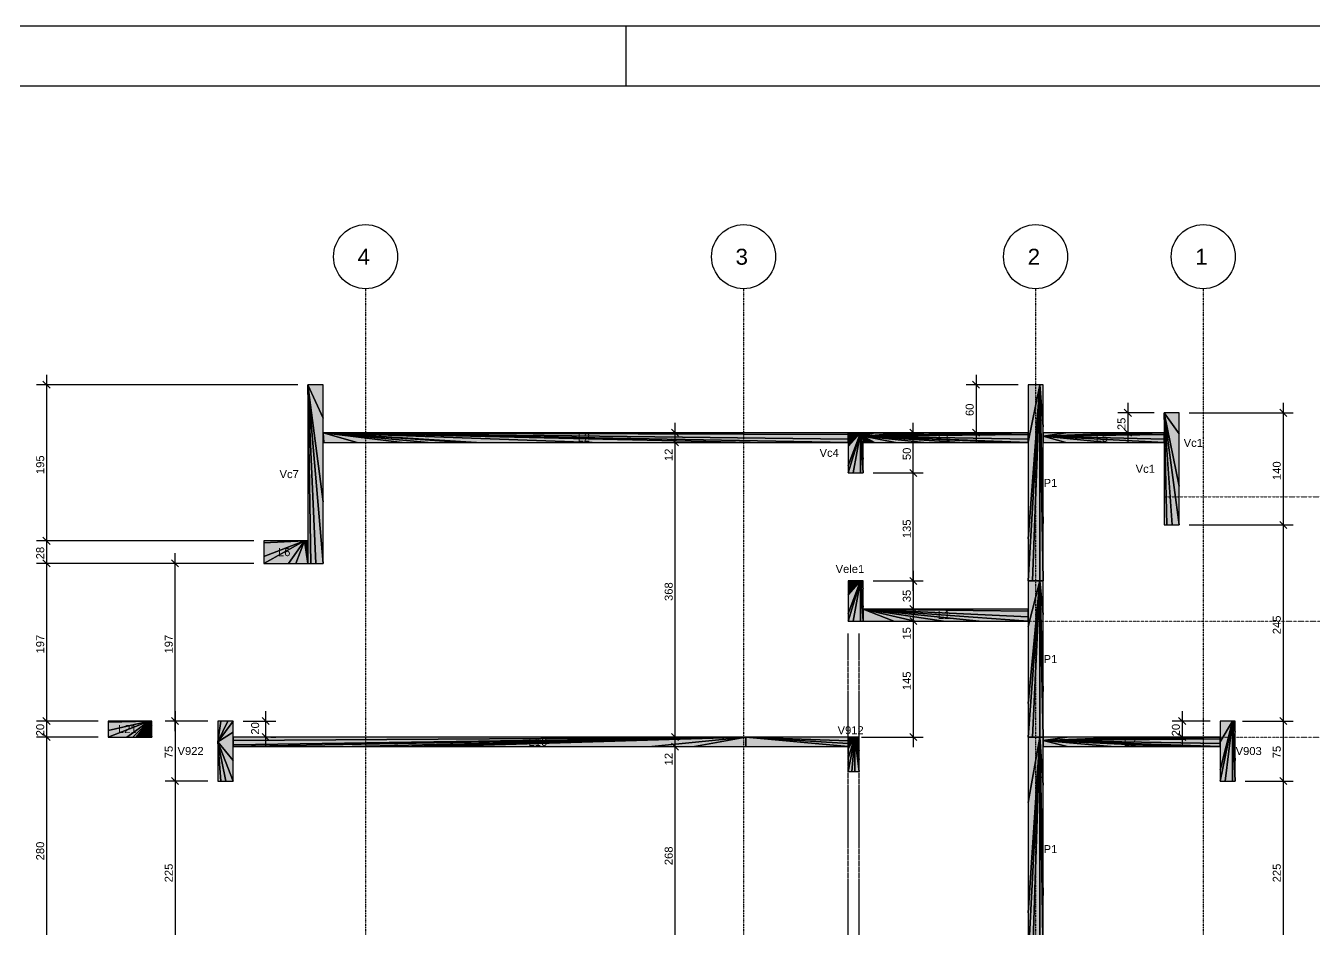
# Model space of a CAD drawing. Extents: x 37185 to 43130, y -8131 to -3926.
# Drawn here: x 37734 to 38808, y -4679 to -3926 of the extents above; entities that cross this region are included whole.
import ezdxf

# ---------------------------------------------------------------- set-up
doc = ezdxf.new("R2010")
doc.units = 0
doc.header["$MEASUREMENT"] = 0
for name, pattern in [('ESTILO_TQS_0001', [1, 0.7, -0.3]), ('ESTILO_TQS_0002', [0.4, 0.1, -0.3]), ('ESTILO_TQS_0004', [1.12, 0.5, -0.2, 0.01, -0.2, 0.01, -0.2])]:
    doc.linetypes.add(name, pattern=pattern)
for name, color, linetype in [('50', 5, 'CONTINUOUS'), ('51', 5, 'CONTINUOUS'), ('52', 3, 'CONTINUOUS'), ('67', 7, 'CONTINUOUS'), ('68', 4, 'CONTINUOUS'), ('70', 160, 'CONTINUOUS'), ('74', 2, 'CONTINUOUS'), ('75', 9, 'CONTINUOUS'), ('95', 7, 'CONTINUOUS'), ('96', 252, 'CONTINUOUS')]:
    doc.layers.add(name, color=color, linetype=linetype)
doc.styles.add('TQS_ARIAL', font='arial.ttf')

msp = doc.modelspace()

# ---------------------------------------------------------------- linework, layer by layer
at = {"layer": '50', "linetype": 'Continuous'}
for centre in [(38017.3, -4118.6), (38332.3, -4118.6), (38575.6, -4118.6), (38715.3, -4118.6)]:
    msp.add_circle(centre, 26.7, dxfattribs=at)
at = {"layer": '52', "linetype": 'Continuous'}
for points in [[(37969.3, -4225.3), (37969.3, -4355.3)], [(37982, -4225.3), (37969.3, -4225.3)], [(37982, -4265.3), (37982, -4253), (37982, -4225.3)], [(38582, -4225.3), (38579.2, -4225.3), (38569.3, -4225.3)], [(38569.3, -4225.3), (38569.3, -4265.3)], [(38582, -4265.3), (38582, -4260.4), (38582, -4225.3)], [(38682.6, -4248.6), (38682.6, -4265.3)], [(38695.3, -4248.6), (38682.6, -4248.6)], [(38695.3, -4342), (38695.3, -4309.8), (38695.3, -4266), (38695.3, -4248.6)], [(38569.3, -4265.3), (38553.1, -4265.3), (38523.3, -4265.3), (38482.6, -4265.3), (38465.2, -4265.3), (38441.4, -4265.3), (38432, -4265.3), (38429.6, -4265.3), (38419.3, -4265.3), (37982, -4265.3)], [(38682.6, -4265.3), (38648, -4265.3), (38600.7, -4265.3), (38582, -4265.3)], [(37982, -4374), (37982, -4322.8), (37982, -4273.3)], [(37982, -4273.3), (37982.1, -4273.3), (37982.3, -4273.3), (37982.6, -4273.3), (38010.2, -4273.3), (38047.7, -4273.3), (38069.5, -4273.3), (38099.2, -4273.3), (38101.4, -4273.3), (38104.4, -4273.3), (38106.6, -4273.3), (38109.6, -4273.3), (38206.1, -4273.3), (38337.9, -4273.3), (38419.3, -4273.3)], [(38419.3, -4273.3), (38419.3, -4276.8), (38419.3, -4292.4), (38419.3, -4298.6)], [(38432, -4298.6), (38432, -4287.1), (38432, -4273.3)], [(38432, -4273.3), (38441.4, -4273.3), (38458.8, -4273.3), (38482.6, -4273.3), (38512.5, -4273.3), (38553.1, -4273.3), (38569.3, -4273.3)], [(38569.3, -4273.3), (38569.3, -4353.5), (38569.3, -4388.6), (38569.3, -4412)], [(38582, -4518.6), (38582, -4480.6), (38582, -4416.6), (38582, -4388.6), (38582, -4340.9), (38582, -4273.3)], [(38582, -4273.3), (38600.7, -4273.3), (38635.4, -4273.3), (38682.6, -4273.3)], [(38682.6, -4273.3), (38682.6, -4342)], [(38419.3, -4298.6), (38423.7, -4298.6), (38429.6, -4298.6), (38432, -4298.6)], [(38682.6, -4342), (38685, -4342), (38689.3, -4342), (38695.3, -4342)], [(37969.3, -4355.3), (37966.3, -4355.3), (37932.6, -4355.3)], [(37932.6, -4355.3), (37932.6, -4356.8), (37932.6, -4368.4), (37932.6, -4374)], [(37932.6, -4374), (37953.1, -4374), (37959.1, -4374), (37969.3, -4374), (37971.7, -4374), (37976, -4374), (37982, -4374)], [(38432, -4388.6), (38429.6, -4388.6), (38419.3, -4388.6)], [(38419.3, -4388.6), (38419.3, -4400.1), (38419.3, -4415.7), (38419.3, -4422)], [(38432, -4412), (38432, -4410.5), (38432, -4394.8), (38432, -4388.6)], [(38569.3, -4412), (38432, -4412)], [(38419.3, -4422), (38423.7, -4422), (38429.6, -4422), (38432, -4422), (38457.6, -4422), (38475, -4422), (38498.8, -4422), (38528.6, -4422), (38569.3, -4422)], [(38569.3, -4422), (38569.3, -4426.6), (38569.3, -4490.7), (38569.3, -4518.6)], [(37839.3, -4505.3), (37837, -4505.3), (37802.8, -4505.3)], [(37802.8, -4505.3), (37802.8, -4506.1), (37802.8, -4513.1), (37802.8, -4518.6)], [(37839.3, -4518.6), (37839.3, -4509.3), (37839.3, -4506.1), (37839.3, -4505.3)], [(37894.3, -4505.3), (37894.3, -4522.5), (37894.3, -4555.3)], [(37907, -4505.3), (37902.6, -4505.3), (37896.7, -4505.3), (37894.3, -4505.3)], [(37907, -4518.6), (37907, -4514.6), (37907, -4505.3)], [(38742, -4505.3), (38739.6, -4505.3), (38729.3, -4505.3)], [(38729.3, -4505.3), (38729.3, -4518.6)], [(38742, -4555.3), (38742, -4538.1), (38742, -4514.6), (38742, -4505.3)], [(37802.8, -4518.6), (37818.4, -4518.6), (37823.5, -4518.6), (37826.2, -4518.6), (37827.8, -4518.6), (37836.4, -4518.6), (37839.3, -4518.6)], [(38428.6, -4518.6), (38425, -4518.6), (38419.3, -4518.6), (38334.1, -4518.6), (37907, -4518.6)], [(38428.6, -4547.3), (38428.6, -4537.4), (38428.6, -4529.7), (38428.6, -4518.6)], [(38569.3, -4518.6), (38569.3, -4573.2), (38569.3, -4665.1), (38569.3, -4705.3), (38569.3, -4763.7), (38569.3, -4862.3), (38569.3, -4905.3), (38569.3, -4959.8), (38569.3, -5051.8), (38569.3, -5092), (38569.3, -5146.5), (38569.3, -5238.5), (38569.3, -5278.6)], [(38579.2, -4518.6), (38569.3, -4518.6)], [(38569.3, -4518.6), (38573, -4518.6), (38579.2, -4518.6)], [(38729.3, -4518.6), (38721.7, -4518.6), (38707.7, -4518.6), (38688.6, -4518.6), (38651.9, -4518.6), (38601.8, -4518.6), (38582, -4518.6)], [(37907, -4555.3), (37907, -4538.1), (37907, -4526.6)], [(37907, -4526.6), (38006.1, -4526.6), (38055.9, -4526.6), (38079.3, -4526.6), (38255.7, -4526.6), (38291.3, -4526.6), (38334.1, -4526.6), (38419.3, -4526.6)], [(38419.3, -4526.6), (38419.3, -4528.5), (38419.3, -4536.2), (38419.3, -4547.3)], [(38582, -4526.6), (38601.8, -4526.6), (38638.5, -4526.6), (38688.6, -4526.6), (38702.6, -4526.6), (38721.7, -4526.6), (38729.3, -4526.6)], [(38582, -4705.3), (38582, -4650.7), (38582, -4558.8), (38582, -4526.6)], [(38729.3, -4526.6), (38729.3, -4546), (38729.3, -4555.3)], [(38419.3, -4547.3), (38422.5, -4547.3), (38425, -4547.3), (38428.6, -4547.3)], [(37894.3, -4555.3), (37896.7, -4555.3), (37901, -4555.3), (37907, -4555.3)], [(38729.3, -4555.3), (38733.7, -4555.3), (38739.6, -4555.3), (38742, -4555.3)]]:
    msp.add_lwpolyline(points, dxfattribs=at)
at = {"layer": '67', "linetype": 'ESTILO_TQS_0002'}
for p, q in [((38682.6, -4318.6), (40010.5, -4318.6)), ((38513.7, -4422), (40010.5, -4422)), ((38688.6, -4518.6), (40010.5, -4518.6))]:
    msp.add_line(p, q, dxfattribs=at)
at = {"layer": '68', "linetype": 'ESTILO_TQS_0001'}
for p, q in [((38419.3, -7596), (38419.3, -4432)), ((38428.6, -7596), (38428.6, -4432))]:
    msp.add_line(p, q, dxfattribs=at)
at = {"layer": '70', "linetype": 'ESTILO_TQS_0004'}
for p, q in [((38017.3, -4145.3), (38017.3, -7832.6)), ((38332.3, -4145.3), (38332.3, -7832.6)), ((38575.6, -4145.3), (38575.6, -7832.6)), ((38715.3, -4145.3), (38715.3, -7832.6))]:
    msp.add_line(p, q, dxfattribs=at)
at = {"layer": '75', "linetype": 'Continuous'}
for p, q in [((37751.5, -4217), (37751.5, -4363.6)), ((38526, -4217), (38526, -4273.6)), ((37961, -4225.3), (37743.1, -4225.3)), ((37748.5, -4222.3), (37754.4, -4228.2)), ((37969.3, -4225.3), (37969.3, -4225.3)), ((38561, -4225.3), (38517.7, -4225.3)), ((38523.1, -4222.3), (38529, -4228.2)), ((38569.3, -4225.3), (38569.3, -4225.3)), ((38652.5, -4240.3), (38652.5, -4273.6)), ((38781.9, -4240.3), (38781.9, -4350.3)), ((38674.3, -4248.6), (38644.1, -4248.6)), ((38649.5, -4245.7), (38655.4, -4251.6)), ((38682.6, -4248.6), (38682.6, -4248.6)), ((38695.3, -4248.6), (38695.3, -4248.6)), ((38703.6, -4248.6), (38790.3, -4248.6)), ((38779, -4245.7), (38784.9, -4251.6)), ((38275.2, -4281.6), (38275.2, -4257)), ((38473.6, -4307), (38473.6, -4257)), ((38263.7, -4265.3), (38263.7, -4265.3)), ((38272, -4265.3), (38283.5, -4265.3)), ((38278.1, -4268.2), (38272.2, -4262.3)), ((38278.1, -4276.2), (38272.2, -4270.3)), ((38278.1, -4276.2), (38272.2, -4270.3)), ((38275.2, -4527), (38275.2, -4265)), ((38432, -4265.3), (38432, -4265.3)), ((38440.3, -4265.3), (38482, -4265.3)), ((38476.6, -4268.2), (38470.7, -4262.3)), ((38544.8, -4265.3), (38517.7, -4265.3)), ((38523.1, -4262.3), (38529, -4268.2)), ((38553.1, -4265.3), (38553.1, -4265.3)), ((38657, -4265.3), (38644.1, -4265.3)), ((38649.5, -4262.3), (38655.4, -4268.2)), ((38665.3, -4265.3), (38665.3, -4265.3)), ((38272, -4273.3), (38272, -4273.3)), ((38272, -4273.3), (38272, -4273.3)), ((38280.4, -4273.3), (38283.5, -4273.3)), ((38280.4, -4273.3), (38283.5, -4273.3)), ((38473.6, -4397), (38473.6, -4290.3)), ((38432, -4298.6), (38432, -4298.6)), ((38432, -4298.6), (38432, -4298.6)), ((38440.3, -4298.6), (38482, -4298.6)), ((38440.3, -4298.6), (38482, -4298.6)), ((38476.6, -4301.6), (38470.7, -4295.7)), ((38476.6, -4301.6), (38470.7, -4295.7)), ((38781.9, -4333.6), (38781.9, -4513.6)), ((37751.5, -4347), (37751.5, -4382.3)), ((38695.3, -4342), (38695.3, -4342)), ((38695.3, -4342), (38695.3, -4342)), ((38703.6, -4342), (38790.3, -4342)), ((38703.6, -4342), (38790.3, -4342)), ((38779, -4339), (38784.9, -4344.9)), ((38779, -4339), (38784.9, -4344.9)), ((37924.3, -4355.3), (37743.1, -4355.3)), ((37924.3, -4355.3), (37743.1, -4355.3)), ((37748.5, -4352.3), (37754.4, -4358.2)), ((37748.5, -4352.3), (37754.4, -4358.2)), ((37932.6, -4355.3), (37932.6, -4355.3)), ((37932.6, -4355.3), (37932.6, -4355.3)), ((37751.5, -4365.6), (37751.5, -4513.6)), ((37858.6, -4513.6), (37858.6, -4365.6)), ((37924.3, -4374), (37743.1, -4374)), ((37924.3, -4374), (37743.1, -4374)), ((37748.5, -4371), (37754.4, -4376.9)), ((37748.5, -4371), (37754.4, -4376.9)), ((37924.3, -4374), (37850.2, -4374)), ((37861.5, -4376.9), (37855.6, -4371)), ((37932.6, -4374), (37932.6, -4374)), ((37932.6, -4374), (37932.6, -4374)), ((37932.6, -4374), (37932.6, -4374)), ((38473.6, -4380.3), (38473.6, -4420.3)), ((38432, -4388.6), (38432, -4388.6)), ((38432, -4388.6), (38432, -4388.6)), ((38440.3, -4388.6), (38482, -4388.6)), ((38440.3, -4388.6), (38482, -4388.6)), ((38470.7, -4385.7), (38476.6, -4391.6)), ((38476.6, -4391.6), (38470.7, -4385.7)), ((38457, -4412), (38457, -4412)), ((38457, -4412), (38457, -4412)), ((38465.3, -4412), (38482, -4412)), ((38465.3, -4412), (38482, -4412)), ((38470.7, -4409), (38476.6, -4414.9)), ((38470.7, -4409), (38476.6, -4414.9)), ((38473.6, -4403.6), (38473.6, -4430.3)), ((38457.6, -4422), (38457.6, -4422)), ((38457.6, -4422), (38457.6, -4422)), ((38465.9, -4422), (38482, -4422)), ((38465.9, -4422), (38482, -4422)), ((38470.7, -4419), (38476.6, -4424.9)), ((38470.7, -4419), (38476.6, -4424.9)), ((38473.6, -4413.6), (38473.6, -4527)), ((37751.5, -4497), (37751.5, -4527)), ((37858.6, -4497), (37858.6, -4563.6)), ((37934, -4497), (37934, -4527)), ((38697.8, -4497), (38697.8, -4527)), ((38781.9, -4497), (38781.9, -4563.6)), ((37794.4, -4505.3), (37743.1, -4505.3)), ((37794.4, -4505.3), (37743.1, -4505.3)), ((37748.5, -4502.3), (37754.4, -4508.2)), ((37748.5, -4502.3), (37754.4, -4508.2)), ((37802.8, -4505.3), (37802.8, -4505.3)), ((37802.8, -4505.3), (37802.8, -4505.3)), ((37886, -4505.3), (37850.2, -4505.3)), ((37886, -4505.3), (37850.2, -4505.3)), ((37855.6, -4502.3), (37861.5, -4508.2)), ((37861.5, -4508.2), (37855.6, -4502.3)), ((37894.3, -4505.3), (37894.3, -4505.3)), ((37894.3, -4505.3), (37894.3, -4505.3)), ((37907, -4505.3), (37907, -4505.3)), ((37915.3, -4505.3), (37942.4, -4505.3)), ((37931.1, -4502.3), (37937, -4508.2)), ((38721, -4505.3), (38689.4, -4505.3)), ((38694.8, -4502.3), (38700.7, -4508.2)), ((38729.3, -4505.3), (38729.3, -4505.3)), ((38739.6, -4505.3), (38739.6, -4505.3)), ((38742, -4505.3), (38742, -4505.3)), ((38747.9, -4505.3), (38790.3, -4505.3)), ((38750.3, -4505.3), (38790.3, -4505.3)), ((38779, -4502.3), (38784.9, -4508.2)), ((38779, -4502.3), (38784.9, -4508.2)), ((37794.4, -4518.6), (37743.1, -4518.6)), ((37794.4, -4518.6), (37743.1, -4518.6)), ((37748.5, -4515.7), (37754.4, -4521.6)), ((37748.5, -4515.7), (37754.4, -4521.6)), ((37751.5, -4510.3), (37751.5, -4713.6)), ((37802.8, -4518.6), (37802.8, -4518.6)), ((37802.8, -4518.6), (37802.8, -4518.6)), ((37930.1, -4518.6), (37930.1, -4518.6)), ((37931.1, -4515.7), (37937, -4521.6)), ((37938.4, -4518.6), (37942.4, -4518.6)), ((38226.1, -4518.6), (38226.1, -4518.6)), ((38226.1, -4518.6), (38226.1, -4518.6)), ((38234.5, -4518.6), (38283.5, -4518.6)), ((38234.5, -4518.6), (38283.5, -4518.6)), ((38278.1, -4521.6), (38272.2, -4515.7)), ((38278.1, -4521.6), (38272.2, -4515.7)), ((38275.2, -4535), (38275.2, -4510.3)), ((38275.2, -4713.6), (38275.2, -4518.3)), ((38422.2, -4518.6), (38422.2, -4518.6)), ((38430.5, -4518.6), (38482, -4518.6)), ((38470.7, -4515.7), (38476.6, -4521.6)), ((38699.4, -4518.6), (38689.4, -4518.6)), ((38694.8, -4515.7), (38700.7, -4521.6)), ((38707.7, -4518.6), (38707.7, -4518.6)), ((38255.7, -4526.6), (38255.7, -4526.6)), ((38255.7, -4526.6), (38255.7, -4526.6)), ((38264, -4526.6), (38283.5, -4526.6)), ((38264, -4526.6), (38283.5, -4526.6)), ((38278.1, -4529.6), (38272.2, -4523.7)), ((38278.1, -4529.6), (38272.2, -4523.7)), ((37858.6, -4547), (37858.6, -4713.6)), ((38781.9, -4547), (38781.9, -4713.6)), ((37886, -4555.3), (37850.2, -4555.3)), ((37886, -4555.3), (37850.2, -4555.3)), ((37855.6, -4552.3), (37861.5, -4558.2)), ((37855.6, -4552.3), (37861.5, -4558.2)), ((37894.3, -4555.3), (37894.3, -4555.3)), ((37894.3, -4555.3), (37894.3, -4555.3)), ((38742, -4555.3), (38742, -4555.3)), ((38742, -4555.3), (38742, -4555.3)), ((38750.3, -4555.3), (38790.3, -4555.3)), ((38750.3, -4555.3), (38790.3, -4555.3)), ((38779, -4552.3), (38784.9, -4558.2)), ((38779, -4552.3), (38784.9, -4558.2))]:
    msp.add_line(p, q, dxfattribs=at)
at = {"layer": '95', "linetype": 'Continuous'}
for p, q in [((37184.5, -3926.3), (43129.5, -3926.3)), ((38234.5, -3976.3), (38234.5, -3926.3)), ((37309.5, -3976.3), (43079.5, -3976.3))]:
    msp.add_line(p, q, dxfattribs=at)
at = {"layer": '96', "linetype": 'Continuous'}
for points in [[(37969.3, -4225.3), (37969.3, -4374), (37971.7, -4374), (37969.3, -4225.3)], [(37969.3, -4225.3), (37971.7, -4374), (37976, -4374), (37969.3, -4225.3)], [(37969.3, -4225.3), (37976, -4374), (37982, -4374), (37969.3, -4225.3)], [(37969.3, -4225.3), (37982, -4374), (37982, -4322.8), (37969.3, -4225.3)], [(37969.3, -4225.3), (37982, -4322.8), (37982, -4253), (37969.3, -4225.3)], [(37969.3, -4225.3), (37982, -4253), (37982, -4225.3), (37969.3, -4225.3)], [(38579.2, -4225.3), (38569.3, -4225.3), (38569.3, -4273), (38579.2, -4225.3)], [(38579.2, -4225.3), (38569.3, -4273), (38569.3, -4353.5), (38579.2, -4225.3)], [(38579.2, -4225.3), (38569.3, -4353.5), (38569.3, -4388.6), (38579.2, -4225.3)], [(38579.2, -4225.3), (38569.3, -4388.6), (38573, -4388.6), (38579.2, -4225.3)], [(38579.2, -4225.3), (38573, -4388.6), (38579.2, -4388.6), (38579.2, -4225.3)], [(38579.2, -4225.3), (38579.2, -4388.6), (38582, -4388.6), (38579.2, -4225.3)], [(38579.2, -4225.3), (38582, -4388.6), (38582, -4340.9), (38579.2, -4225.3)], [(38579.2, -4225.3), (38582, -4340.9), (38582, -4260.4), (38579.2, -4225.3)], [(38579.2, -4225.3), (38582, -4260.4), (38582, -4225.3), (38579.2, -4225.3)], [(38682.6, -4248.6), (38682.6, -4342), (38685, -4342), (38682.6, -4248.6)], [(38682.6, -4248.6), (38685, -4342), (38689.3, -4342), (38682.6, -4248.6)], [(38682.6, -4248.6), (38689.3, -4342), (38695.3, -4342), (38682.6, -4248.6)], [(38682.6, -4248.6), (38695.3, -4342), (38695.3, -4309.8), (38682.6, -4248.6)], [(38682.6, -4248.6), (38695.3, -4309.8), (38695.3, -4266), (38682.6, -4248.6)], [(38682.6, -4248.6), (38695.3, -4266), (38695.3, -4248.6), (38682.6, -4248.6)], [(37982, -4265.3), (37982, -4273.3), (37982.1, -4273.3), (37982, -4265.3)], [(37982, -4265.3), (37982.1, -4273.3), (37982.3, -4273.3), (37982, -4265.3)], [(37982, -4265.3), (37982.3, -4273.3), (37982.6, -4273.3), (37982, -4265.3)], [(37982, -4265.3), (37982.6, -4273.3), (38010.2, -4273.3), (37982, -4265.3)], [(37982, -4265.3), (38010.2, -4273.3), (38047.7, -4273.3), (37982, -4265.3)], [(37982, -4265.3), (38047.7, -4273.3), (38069.5, -4273.3), (37982, -4265.3)], [(37982, -4265.3), (38069.5, -4273.3), (38099.2, -4273.3), (37982, -4265.3)], [(37982, -4265.3), (38099.2, -4273.3), (38101.4, -4273.3), (37982, -4265.3)], [(37982, -4265.3), (38101.4, -4273.3), (38104.4, -4273.3), (37982, -4265.3)], [(37982, -4265.3), (38104.4, -4273.3), (38106.6, -4273.3), (37982, -4265.3)], [(37982, -4265.3), (38106.6, -4273.3), (38109.6, -4273.3), (37982, -4265.3)], [(37982, -4265.3), (38109.6, -4273.3), (38206.1, -4273.3), (37982, -4265.3)], [(37982, -4265.3), (38206.1, -4273.3), (38337.9, -4273.3), (37982, -4265.3)], [(37982, -4265.3), (38337.9, -4273.3), (38419.3, -4273.3), (37982, -4265.3)], [(37982, -4265.3), (38419.3, -4273.3), (38419.3, -4270.5), (37982, -4265.3)], [(37982, -4265.3), (38419.3, -4270.5), (38419.3, -4266.8), (37982, -4265.3)], [(37982, -4265.3), (38419.3, -4266.8), (38419.3, -4265.3), (37982, -4265.3)], [(38429.6, -4265.3), (38419.3, -4265.3), (38419.3, -4276.8), (38429.6, -4265.3)], [(38429.6, -4265.3), (38419.3, -4276.8), (38419.3, -4292.4), (38429.6, -4265.3)], [(38429.6, -4265.3), (38419.3, -4292.4), (38419.3, -4298.6), (38429.6, -4265.3)], [(38429.6, -4265.3), (38419.3, -4298.6), (38423.7, -4298.6), (38429.6, -4265.3)], [(38429.6, -4265.3), (38423.7, -4298.6), (38429.6, -4298.6), (38429.6, -4265.3)], [(38429.6, -4265.3), (38429.6, -4298.6), (38432, -4298.6), (38429.6, -4265.3)], [(38429.6, -4265.3), (38432, -4298.6), (38432, -4287.1), (38429.6, -4265.3)], [(38429.6, -4265.3), (38432, -4287.1), (38432, -4271.5), (38429.6, -4265.3)], [(38429.6, -4265.3), (38432, -4271.5), (38432, -4265.3), (38429.6, -4265.3)], [(38432, -4268), (38569.3, -4266.8), (38569.3, -4265.3), (38432, -4268)], [(38432, -4268), (38569.3, -4265.3), (38553.1, -4265.3), (38432, -4268)], [(38432, -4268), (38553.1, -4265.3), (38523.3, -4265.3), (38432, -4268)], [(38432, -4268), (38523.3, -4265.3), (38482.6, -4265.3), (38432, -4268)], [(38432, -4268), (38482.6, -4265.3), (38465.2, -4265.3), (38432, -4268)], [(38432, -4268), (38465.2, -4265.3), (38441.4, -4265.3), (38432, -4268)], [(38432, -4268), (38441.4, -4265.3), (38432, -4265.3), (38432, -4268)], [(38432, -4268), (38569.3, -4270.5), (38569.3, -4266.8), (38432, -4268)], [(38432, -4268), (38432, -4273.3), (38441.4, -4273.3), (38432, -4268)], [(38432, -4268), (38441.4, -4273.3), (38458.8, -4273.3), (38432, -4268)], [(38432, -4268), (38458.8, -4273.3), (38482.6, -4273.3), (38432, -4268)], [(38432, -4268), (38482.6, -4273.3), (38512.5, -4273.3), (38432, -4268)], [(38432, -4268), (38512.5, -4273.3), (38553.1, -4273.3), (38432, -4268)], [(38432, -4268), (38553.1, -4273.3), (38569.3, -4273.3), (38432, -4268)], [(38432, -4268), (38569.3, -4273.3), (38569.3, -4270.5), (38432, -4268)], [(38582, -4268), (38682.6, -4266.8), (38682.6, -4265.3), (38582, -4268)], [(38582, -4268), (38682.6, -4265.3), (38648, -4265.3), (38582, -4268)], [(38582, -4268), (38648, -4265.3), (38600.7, -4265.3), (38582, -4268)], [(38582, -4268), (38600.7, -4265.3), (38582, -4265.3), (38582, -4268)], [(38582, -4268), (38682.6, -4270.5), (38682.6, -4266.8), (38582, -4268)], [(38582, -4268), (38582, -4273.3), (38600.7, -4273.3), (38582, -4268)], [(38582, -4268), (38600.7, -4273.3), (38635.4, -4273.3), (38582, -4268)], [(38582, -4268), (38635.4, -4273.3), (38682.6, -4273.3), (38582, -4268)], [(38582, -4268), (38682.6, -4273.3), (38682.6, -4270.5), (38582, -4268)], [(37966.3, -4355.3), (37932.6, -4355.3), (37932.6, -4356.8), (37966.3, -4355.3)], [(37966.3, -4355.3), (37932.6, -4356.8), (37932.6, -4368.4), (37966.3, -4355.3)], [(37966.3, -4355.3), (37932.6, -4368.4), (37932.6, -4374), (37966.3, -4355.3)], [(37966.3, -4355.3), (37932.6, -4374), (37953.1, -4374), (37966.3, -4355.3)], [(37966.3, -4355.3), (37953.1, -4374), (37959.1, -4374), (37966.3, -4355.3)], [(37966.3, -4355.3), (37959.1, -4374), (37969.3, -4374), (37966.3, -4355.3)], [(37966.3, -4355.3), (37969.3, -4374), (37969.3, -4368.5), (37966.3, -4355.3)], [(37966.3, -4355.3), (37969.3, -4368.5), (37969.3, -4359.3), (37966.3, -4355.3)], [(37966.3, -4355.3), (37969.3, -4359.3), (37969.3, -4355.3), (37966.3, -4355.3)], [(38429.6, -4388.6), (38419.3, -4388.6), (38419.3, -4400.1), (38429.6, -4388.6)], [(38429.6, -4388.6), (38419.3, -4400.1), (38419.3, -4415.7), (38429.6, -4388.6)], [(38429.6, -4388.6), (38419.3, -4415.7), (38419.3, -4422), (38429.6, -4388.6)], [(38429.6, -4388.6), (38419.3, -4422), (38423.7, -4422), (38429.6, -4388.6)], [(38429.6, -4388.6), (38423.7, -4422), (38429.6, -4422), (38429.6, -4388.6)], [(38429.6, -4388.6), (38429.6, -4422), (38432, -4422), (38429.6, -4388.6)], [(38429.6, -4388.6), (38432, -4422), (38432, -4410.5), (38429.6, -4388.6)], [(38429.6, -4388.6), (38432, -4410.5), (38432, -4394.8), (38429.6, -4388.6)], [(38429.6, -4388.6), (38432, -4394.8), (38432, -4388.6), (38429.6, -4388.6)], [(38579.2, -4388.6), (38569.3, -4388.6), (38569.3, -4426.6), (38579.2, -4388.6)], [(38579.2, -4388.6), (38569.3, -4426.6), (38569.3, -4490.7), (38579.2, -4388.6)], [(38579.2, -4388.6), (38569.3, -4490.7), (38569.3, -4518.6), (38579.2, -4388.6)], [(38579.2, -4388.6), (38569.3, -4518.6), (38573, -4518.6), (38579.2, -4388.6)], [(38579.2, -4388.6), (38573, -4518.6), (38579.2, -4518.6), (38579.2, -4388.6)], [(38579.2, -4388.6), (38579.2, -4518.6), (38582, -4518.6), (38579.2, -4388.6)], [(38579.2, -4388.6), (38582, -4518.6), (38582, -4480.6), (38579.2, -4388.6)], [(38579.2, -4388.6), (38582, -4480.6), (38582, -4416.6), (38579.2, -4388.6)], [(38579.2, -4388.6), (38582, -4416.6), (38582, -4388.6), (38579.2, -4388.6)], [(38432, -4412), (38432, -4422), (38457.6, -4422), (38432, -4412)], [(38432, -4412), (38457.6, -4422), (38475, -4422), (38432, -4412)], [(38432, -4412), (38475, -4422), (38498.8, -4422), (38432, -4412)], [(38432, -4412), (38498.8, -4422), (38528.6, -4422), (38432, -4412)], [(38432, -4412), (38528.6, -4422), (38569.3, -4422), (38432, -4412)], [(38432, -4412), (38569.3, -4422), (38569.3, -4418.5), (38432, -4412)], [(38432, -4412), (38569.3, -4418.5), (38569.3, -4413.8), (38432, -4412)], [(38432, -4412), (38569.3, -4413.8), (38569.3, -4412), (38432, -4412)], [(37837, -4505.3), (37802.8, -4505.3), (37802.8, -4506.1), (37837, -4505.3)], [(37837, -4505.3), (37802.8, -4506.1), (37802.8, -4513.1), (37837, -4505.3)], [(37837, -4505.3), (37802.8, -4513.1), (37802.8, -4518.6), (37837, -4505.3)], [(37837, -4505.3), (37802.8, -4518.6), (37818.4, -4518.6), (37837, -4505.3)], [(37837, -4505.3), (37818.4, -4518.6), (37823.5, -4518.6), (37837, -4505.3)], [(37837, -4505.3), (37823.5, -4518.6), (37826.2, -4518.6), (37837, -4505.3)], [(37837, -4505.3), (37826.2, -4518.6), (37827.8, -4518.6), (37837, -4505.3)], [(37837, -4505.3), (37827.8, -4518.6), (37836.4, -4518.6), (37837, -4505.3)], [(37837, -4505.3), (37836.4, -4518.6), (37839.3, -4518.6), (37837, -4505.3)], [(37837, -4505.3), (37839.3, -4518.6), (37839.3, -4509.3), (37837, -4505.3)], [(37837, -4505.3), (37839.3, -4509.3), (37839.3, -4506.1), (37837, -4505.3)], [(37837, -4505.3), (37839.3, -4506.1), (37839.3, -4505.3), (37837, -4505.3)], [(37894.3, -4522.5), (37907, -4514.6), (37907, -4505.3), (37894.3, -4522.5)], [(37894.3, -4522.5), (37907, -4505.3), (37902.6, -4505.3), (37894.3, -4522.5)], [(37894.3, -4522.5), (37902.6, -4505.3), (37896.7, -4505.3), (37894.3, -4522.5)], [(37894.3, -4522.5), (37896.7, -4505.3), (37894.3, -4505.3), (37894.3, -4522.5)], [(38739.6, -4505.3), (38729.3, -4505.3), (38729.3, -4522.5), (38739.6, -4505.3)], [(38739.6, -4505.3), (38729.3, -4522.5), (38729.3, -4546), (38739.6, -4505.3)], [(38739.6, -4505.3), (38729.3, -4546), (38729.3, -4555.3), (38739.6, -4505.3)], [(38739.6, -4505.3), (38729.3, -4555.3), (38733.7, -4555.3), (38739.6, -4505.3)], [(38739.6, -4505.3), (38733.7, -4555.3), (38739.6, -4555.3), (38739.6, -4505.3)], [(38739.6, -4505.3), (38739.6, -4555.3), (38742, -4555.3), (38739.6, -4505.3)], [(38739.6, -4505.3), (38742, -4555.3), (38742, -4538.1), (38739.6, -4505.3)], [(38739.6, -4505.3), (38742, -4538.1), (38742, -4514.6), (38739.6, -4505.3)], [(38739.6, -4505.3), (38742, -4514.6), (38742, -4505.3), (38739.6, -4505.3)], [(37894.3, -4522.5), (37907, -4538.1), (37907, -4514.6), (37894.3, -4522.5)], [(38334.1, -4518.6), (37907, -4518.6), (37907, -4521.4), (38334.1, -4518.6)], [(38334.1, -4518.6), (37907, -4521.4), (37907, -4525.1), (38334.1, -4518.6)], [(38334.1, -4518.6), (37907, -4525.1), (37907, -4526.6), (38334.1, -4518.6)], [(38334.1, -4518.6), (37907, -4526.6), (38006.1, -4526.6), (38334.1, -4518.6)], [(38334.1, -4518.6), (38006.1, -4526.6), (38055.9, -4526.6), (38334.1, -4518.6)], [(38334.1, -4518.6), (38055.9, -4526.6), (38079.3, -4526.6), (38334.1, -4518.6)], [(38334.1, -4518.6), (38079.3, -4526.6), (38255.7, -4526.6), (38334.1, -4518.6)], [(38334.1, -4518.6), (38255.7, -4526.6), (38291.3, -4526.6), (38334.1, -4518.6)], [(38334.1, -4518.6), (38291.3, -4526.6), (38334.1, -4526.6), (38334.1, -4518.6)], [(38334.1, -4518.6), (38334.1, -4526.6), (38419.3, -4526.6), (38334.1, -4518.6)], [(38334.1, -4518.6), (38419.3, -4526.6), (38419.3, -4523.9), (38334.1, -4518.6)], [(38334.1, -4518.6), (38419.3, -4523.9), (38419.3, -4521.7), (38334.1, -4518.6)], [(38334.1, -4518.6), (38419.3, -4521.7), (38419.3, -4518.6), (38334.1, -4518.6)], [(38425, -4518.6), (38419.3, -4518.6), (38419.3, -4528.5), (38425, -4518.6)], [(38425, -4518.6), (38419.3, -4528.5), (38419.3, -4536.2), (38425, -4518.6)], [(38425, -4518.6), (38419.3, -4536.2), (38419.3, -4547.3), (38425, -4518.6)], [(38425, -4518.6), (38419.3, -4547.3), (38422.5, -4547.3), (38425, -4518.6)], [(38425, -4518.6), (38422.5, -4547.3), (38425, -4547.3), (38425, -4518.6)], [(38425, -4518.6), (38425, -4547.3), (38428.6, -4547.3), (38425, -4518.6)], [(38425, -4518.6), (38428.6, -4547.3), (38428.6, -4537.4), (38425, -4518.6)], [(38425, -4518.6), (38428.6, -4537.4), (38428.6, -4529.7), (38425, -4518.6)], [(38425, -4518.6), (38428.6, -4529.7), (38428.6, -4518.6), (38425, -4518.6)], [(38579.2, -4518.6), (38569.3, -4518.6), (38569.3, -4573.2), (38579.2, -4518.6)], [(38579.2, -4518.6), (38569.3, -4573.2), (38569.3, -4665.1), (38579.2, -4518.6)], [(38579.2, -4518.6), (38569.3, -4665.1), (38569.3, -4705.3), (38579.2, -4518.6)], [(38579.2, -4518.6), (38569.3, -4705.3), (38573, -4705.3), (38579.2, -4518.6)], [(38579.2, -4518.6), (38573, -4705.3), (38579.2, -4705.3), (38579.2, -4518.6)], [(38579.2, -4518.6), (38579.2, -4705.3), (38582, -4705.3), (38579.2, -4518.6)], [(38579.2, -4518.6), (38582, -4705.3), (38582, -4650.7), (38579.2, -4518.6)], [(38579.2, -4518.6), (38582, -4650.7), (38582, -4558.8), (38579.2, -4518.6)], [(38579.2, -4518.6), (38582, -4558.8), (38582, -4518.6), (38579.2, -4518.6)], [(38582, -4521.4), (38729.3, -4520.1), (38729.3, -4518.6), (38582, -4521.4)], [(38582, -4521.4), (38729.3, -4518.6), (38721.7, -4518.6), (38582, -4521.4)], [(38582, -4521.4), (38721.7, -4518.6), (38707.7, -4518.6), (38582, -4521.4)], [(38582, -4521.4), (38707.7, -4518.6), (38688.6, -4518.6), (38582, -4521.4)], [(38582, -4521.4), (38688.6, -4518.6), (38651.9, -4518.6), (38582, -4521.4)], [(38582, -4521.4), (38651.9, -4518.6), (38601.8, -4518.6), (38582, -4521.4)], [(38582, -4521.4), (38601.8, -4518.6), (38582, -4518.6), (38582, -4521.4)], [(37894.3, -4522.5), (37894.3, -4555.3), (37896.7, -4555.3), (37894.3, -4522.5)], [(37894.3, -4522.5), (37896.7, -4555.3), (37901, -4555.3), (37894.3, -4522.5)], [(37894.3, -4522.5), (37901, -4555.3), (37907, -4555.3), (37894.3, -4522.5)], [(37894.3, -4522.5), (37907, -4555.3), (37907, -4538.1), (37894.3, -4522.5)], [(38582, -4521.4), (38729.3, -4523.9), (38729.3, -4520.1), (38582, -4521.4)], [(38582, -4521.4), (38582, -4526.6), (38601.8, -4526.6), (38582, -4521.4)], [(38582, -4521.4), (38601.8, -4526.6), (38638.5, -4526.6), (38582, -4521.4)], [(38582, -4521.4), (38638.5, -4526.6), (38688.6, -4526.6), (38582, -4521.4)], [(38582, -4521.4), (38688.6, -4526.6), (38702.6, -4526.6), (38582, -4521.4)], [(38582, -4521.4), (38702.6, -4526.6), (38721.7, -4526.6), (38582, -4521.4)], [(38582, -4521.4), (38721.7, -4526.6), (38729.3, -4526.6), (38582, -4521.4)], [(38582, -4521.4), (38729.3, -4526.6), (38729.3, -4523.9), (38582, -4521.4)]]:
    msp.add_lwpolyline(points, dxfattribs=at)
for points in [[(37969.3, -4225.3), (37969.3, -4374), (37971.7, -4374)], [(37969.3, -4225.3), (37971.7, -4374), (37969.3, -4225.3)], [(37969.3, -4225.3), (37971.7, -4374), (37976, -4374)], [(37969.3, -4225.3), (37976, -4374), (37969.3, -4225.3)], [(37969.3, -4225.3), (37976, -4374), (37982, -4374)], [(37969.3, -4225.3), (37982, -4374), (37969.3, -4225.3)], [(37969.3, -4225.3), (37982, -4374), (37982, -4322.8)], [(37969.3, -4225.3), (37982, -4322.8), (37969.3, -4225.3)], [(37969.3, -4225.3), (37982, -4322.8), (37982, -4253)], [(37969.3, -4225.3), (37982, -4253), (37969.3, -4225.3)], [(37969.3, -4225.3), (37982, -4253), (37982, -4225.3)], [(37969.3, -4225.3), (37982, -4225.3), (37969.3, -4225.3)], [(38579.2, -4225.3), (38569.3, -4225.3), (38569.3, -4273)], [(38579.2, -4225.3), (38569.3, -4273), (38579.2, -4225.3)], [(38579.2, -4225.3), (38569.3, -4273), (38569.3, -4353.5)], [(38579.2, -4225.3), (38569.3, -4353.5), (38579.2, -4225.3)], [(38579.2, -4225.3), (38569.3, -4353.5), (38569.3, -4388.6)], [(38579.2, -4225.3), (38569.3, -4388.6), (38579.2, -4225.3)], [(38579.2, -4225.3), (38569.3, -4388.6), (38573, -4388.6)], [(38579.2, -4225.3), (38573, -4388.6), (38579.2, -4225.3)], [(38579.2, -4225.3), (38573, -4388.6), (38579.2, -4388.6)], [(38579.2, -4225.3), (38579.2, -4388.6), (38579.2, -4225.3)], [(38579.2, -4225.3), (38579.2, -4388.6), (38582, -4388.6)], [(38579.2, -4225.3), (38582, -4388.6), (38579.2, -4225.3)], [(38579.2, -4225.3), (38582, -4388.6), (38582, -4340.9)], [(38579.2, -4225.3), (38582, -4340.9), (38579.2, -4225.3)], [(38579.2, -4225.3), (38582, -4340.9), (38582, -4260.4)], [(38579.2, -4225.3), (38582, -4260.4), (38579.2, -4225.3)], [(38579.2, -4225.3), (38582, -4260.4), (38582, -4225.3)], [(38579.2, -4225.3), (38582, -4225.3), (38579.2, -4225.3)], [(38682.6, -4248.6), (38682.6, -4342), (38685, -4342)], [(38682.6, -4248.6), (38685, -4342), (38682.6, -4248.6)], [(38682.6, -4248.6), (38685, -4342), (38689.3, -4342)], [(38682.6, -4248.6), (38689.3, -4342), (38682.6, -4248.6)], [(38682.6, -4248.6), (38689.3, -4342), (38695.3, -4342)], [(38682.6, -4248.6), (38695.3, -4342), (38682.6, -4248.6)], [(38682.6, -4248.6), (38695.3, -4342), (38695.3, -4309.8)], [(38682.6, -4248.6), (38695.3, -4309.8), (38682.6, -4248.6)], [(38682.6, -4248.6), (38695.3, -4309.8), (38695.3, -4266)], [(38682.6, -4248.6), (38695.3, -4266), (38682.6, -4248.6)], [(38682.6, -4248.6), (38695.3, -4266), (38695.3, -4248.6)], [(38682.6, -4248.6), (38695.3, -4248.6), (38682.6, -4248.6)], [(37982, -4265.3), (37982, -4273.3), (37982.1, -4273.3)], [(37982, -4265.3), (37982.1, -4273.3), (37982, -4265.3)], [(37982, -4265.3), (37982.1, -4273.3), (37982.3, -4273.3)], [(37982, -4265.3), (37982.3, -4273.3), (37982, -4265.3)], [(37982, -4265.3), (37982.3, -4273.3), (37982.6, -4273.3)], [(37982, -4265.3), (37982.6, -4273.3), (37982, -4265.3)], [(37982, -4265.3), (37982.6, -4273.3), (38010.2, -4273.3)], [(37982, -4265.3), (38010.2, -4273.3), (37982, -4265.3)], [(37982, -4265.3), (38010.2, -4273.3), (38047.7, -4273.3)], [(37982, -4265.3), (38047.7, -4273.3), (37982, -4265.3)], [(37982, -4265.3), (38047.7, -4273.3), (38069.5, -4273.3)], [(37982, -4265.3), (38069.5, -4273.3), (37982, -4265.3)], [(37982, -4265.3), (38069.5, -4273.3), (38099.2, -4273.3)], [(37982, -4265.3), (38099.2, -4273.3), (37982, -4265.3)], [(37982, -4265.3), (38099.2, -4273.3), (38101.4, -4273.3)], [(37982, -4265.3), (38101.4, -4273.3), (37982, -4265.3)], [(37982, -4265.3), (38101.4, -4273.3), (38104.4, -4273.3)], [(37982, -4265.3), (38104.4, -4273.3), (37982, -4265.3)], [(37982, -4265.3), (38104.4, -4273.3), (38106.6, -4273.3)], [(37982, -4265.3), (38106.6, -4273.3), (37982, -4265.3)], [(37982, -4265.3), (38106.6, -4273.3), (38109.6, -4273.3)], [(37982, -4265.3), (38109.6, -4273.3), (37982, -4265.3)], [(37982, -4265.3), (38109.6, -4273.3), (38206.1, -4273.3)], [(37982, -4265.3), (38206.1, -4273.3), (37982, -4265.3)], [(37982, -4265.3), (38206.1, -4273.3), (38337.9, -4273.3)], [(37982, -4265.3), (38337.9, -4273.3), (37982, -4265.3)], [(37982, -4265.3), (38337.9, -4273.3), (38419.3, -4273.3)], [(37982, -4265.3), (38419.3, -4273.3), (37982, -4265.3)], [(37982, -4265.3), (38419.3, -4273.3), (38419.3, -4270.5)], [(37982, -4265.3), (38419.3, -4270.5), (37982, -4265.3)], [(37982, -4265.3), (38419.3, -4270.5), (38419.3, -4266.8)], [(37982, -4265.3), (38419.3, -4266.8), (37982, -4265.3)], [(37982, -4265.3), (38419.3, -4266.8), (38419.3, -4265.3)], [(37982, -4265.3), (38419.3, -4265.3), (37982, -4265.3)], [(38429.6, -4265.3), (38419.3, -4265.3), (38419.3, -4276.8)], [(38429.6, -4265.3), (38419.3, -4276.8), (38429.6, -4265.3)], [(38429.6, -4265.3), (38419.3, -4276.8), (38419.3, -4292.4)], [(38429.6, -4265.3), (38419.3, -4292.4), (38429.6, -4265.3)], [(38429.6, -4265.3), (38419.3, -4292.4), (38419.3, -4298.6)], [(38429.6, -4265.3), (38419.3, -4298.6), (38429.6, -4265.3)], [(38429.6, -4265.3), (38419.3, -4298.6), (38423.7, -4298.6)], [(38429.6, -4265.3), (38423.7, -4298.6), (38429.6, -4265.3)], [(38429.6, -4265.3), (38423.7, -4298.6), (38429.6, -4298.6)], [(38429.6, -4265.3), (38429.6, -4298.6), (38429.6, -4265.3)], [(38429.6, -4265.3), (38429.6, -4298.6), (38432, -4298.6)], [(38429.6, -4265.3), (38432, -4298.6), (38429.6, -4265.3)], [(38429.6, -4265.3), (38432, -4298.6), (38432, -4287.1)], [(38429.6, -4265.3), (38432, -4287.1), (38429.6, -4265.3)], [(38429.6, -4265.3), (38432, -4287.1), (38432, -4271.5)], [(38429.6, -4265.3), (38432, -4271.5), (38429.6, -4265.3)], [(38429.6, -4265.3), (38432, -4271.5), (38432, -4265.3)], [(38429.6, -4265.3), (38432, -4265.3), (38429.6, -4265.3)], [(38432, -4268), (38569.3, -4266.8), (38569.3, -4265.3)], [(38432, -4268), (38569.3, -4265.3), (38432, -4268)], [(38432, -4268), (38569.3, -4265.3), (38553.1, -4265.3)], [(38432, -4268), (38553.1, -4265.3), (38432, -4268)], [(38432, -4268), (38553.1, -4265.3), (38523.3, -4265.3)], [(38432, -4268), (38523.3, -4265.3), (38432, -4268)], [(38432, -4268), (38523.3, -4265.3), (38482.6, -4265.3)], [(38432, -4268), (38482.6, -4265.3), (38432, -4268)], [(38432, -4268), (38482.6, -4265.3), (38465.2, -4265.3)], [(38432, -4268), (38465.2, -4265.3), (38432, -4268)], [(38432, -4268), (38465.2, -4265.3), (38441.4, -4265.3)], [(38432, -4268), (38441.4, -4265.3), (38432, -4268)], [(38432, -4268), (38441.4, -4265.3), (38432, -4265.3)], [(38432, -4268), (38432, -4265.3), (38432, -4268)], [(38432, -4268), (38569.3, -4270.5), (38569.3, -4266.8)], [(38432, -4268), (38569.3, -4266.8), (38432, -4268)], [(38432, -4268), (38432, -4273.3), (38441.4, -4273.3)], [(38432, -4268), (38441.4, -4273.3), (38432, -4268)], [(38432, -4268), (38441.4, -4273.3), (38458.8, -4273.3)], [(38432, -4268), (38458.8, -4273.3), (38432, -4268)], [(38432, -4268), (38458.8, -4273.3), (38482.6, -4273.3)], [(38432, -4268), (38482.6, -4273.3), (38432, -4268)], [(38432, -4268), (38482.6, -4273.3), (38512.5, -4273.3)], [(38432, -4268), (38512.5, -4273.3), (38432, -4268)], [(38432, -4268), (38512.5, -4273.3), (38553.1, -4273.3)], [(38432, -4268), (38553.1, -4273.3), (38432, -4268)], [(38432, -4268), (38553.1, -4273.3), (38569.3, -4273.3)], [(38432, -4268), (38569.3, -4273.3), (38432, -4268)], [(38432, -4268), (38569.3, -4273.3), (38569.3, -4270.5)], [(38432, -4268), (38569.3, -4270.5), (38432, -4268)], [(38582, -4268), (38682.6, -4266.8), (38682.6, -4265.3)], [(38582, -4268), (38682.6, -4265.3), (38582, -4268)], [(38582, -4268), (38682.6, -4265.3), (38648, -4265.3)], [(38582, -4268), (38648, -4265.3), (38582, -4268)], [(38582, -4268), (38648, -4265.3), (38600.7, -4265.3)], [(38582, -4268), (38600.7, -4265.3), (38582, -4268)], [(38582, -4268), (38600.7, -4265.3), (38582, -4265.3)], [(38582, -4268), (38582, -4265.3), (38582, -4268)], [(38582, -4268), (38682.6, -4270.5), (38682.6, -4266.8)], [(38582, -4268), (38682.6, -4266.8), (38582, -4268)], [(38582, -4268), (38582, -4273.3), (38600.7, -4273.3)], [(38582, -4268), (38600.7, -4273.3), (38582, -4268)], [(38582, -4268), (38600.7, -4273.3), (38635.4, -4273.3)], [(38582, -4268), (38635.4, -4273.3), (38582, -4268)], [(38582, -4268), (38635.4, -4273.3), (38682.6, -4273.3)], [(38582, -4268), (38682.6, -4273.3), (38582, -4268)], [(38582, -4268), (38682.6, -4273.3), (38682.6, -4270.5)], [(38582, -4268), (38682.6, -4270.5), (38582, -4268)], [(37966.3, -4355.3), (37932.6, -4355.3), (37932.6, -4356.8)], [(37966.3, -4355.3), (37932.6, -4356.8), (37966.3, -4355.3)], [(37966.3, -4355.3), (37932.6, -4356.8), (37932.6, -4368.4)], [(37966.3, -4355.3), (37932.6, -4368.4), (37966.3, -4355.3)], [(37966.3, -4355.3), (37932.6, -4368.4), (37932.6, -4374)], [(37966.3, -4355.3), (37932.6, -4374), (37966.3, -4355.3)], [(37966.3, -4355.3), (37932.6, -4374), (37953.1, -4374)], [(37966.3, -4355.3), (37953.1, -4374), (37966.3, -4355.3)], [(37966.3, -4355.3), (37953.1, -4374), (37959.1, -4374)], [(37966.3, -4355.3), (37959.1, -4374), (37966.3, -4355.3)], [(37966.3, -4355.3), (37959.1, -4374), (37969.3, -4374)], [(37966.3, -4355.3), (37969.3, -4374), (37966.3, -4355.3)], [(37966.3, -4355.3), (37969.3, -4374), (37969.3, -4368.5)], [(37966.3, -4355.3), (37969.3, -4368.5), (37966.3, -4355.3)], [(37966.3, -4355.3), (37969.3, -4368.5), (37969.3, -4359.3)], [(37966.3, -4355.3), (37969.3, -4359.3), (37966.3, -4355.3)], [(37966.3, -4355.3), (37969.3, -4359.3), (37969.3, -4355.3)], [(37966.3, -4355.3), (37969.3, -4355.3), (37966.3, -4355.3)], [(38429.6, -4388.6), (38419.3, -4388.6), (38419.3, -4400.1)], [(38429.6, -4388.6), (38419.3, -4400.1), (38429.6, -4388.6)], [(38429.6, -4388.6), (38419.3, -4400.1), (38419.3, -4415.7)], [(38429.6, -4388.6), (38419.3, -4415.7), (38429.6, -4388.6)], [(38429.6, -4388.6), (38419.3, -4415.7), (38419.3, -4422)], [(38429.6, -4388.6), (38419.3, -4422), (38429.6, -4388.6)], [(38429.6, -4388.6), (38419.3, -4422), (38423.7, -4422)], [(38429.6, -4388.6), (38423.7, -4422), (38429.6, -4388.6)], [(38429.6, -4388.6), (38423.7, -4422), (38429.6, -4422)], [(38429.6, -4388.6), (38429.6, -4422), (38429.6, -4388.6)], [(38429.6, -4388.6), (38429.6, -4422), (38432, -4422)], [(38429.6, -4388.6), (38432, -4422), (38429.6, -4388.6)], [(38429.6, -4388.6), (38432, -4422), (38432, -4410.5)], [(38429.6, -4388.6), (38432, -4410.5), (38429.6, -4388.6)], [(38429.6, -4388.6), (38432, -4410.5), (38432, -4394.8)], [(38429.6, -4388.6), (38432, -4394.8), (38429.6, -4388.6)], [(38429.6, -4388.6), (38432, -4394.8), (38432, -4388.6)], [(38429.6, -4388.6), (38432, -4388.6), (38429.6, -4388.6)], [(38579.2, -4388.6), (38569.3, -4388.6), (38569.3, -4426.6)], [(38579.2, -4388.6), (38569.3, -4426.6), (38579.2, -4388.6)], [(38579.2, -4388.6), (38569.3, -4426.6), (38569.3, -4490.7)], [(38579.2, -4388.6), (38569.3, -4490.7), (38579.2, -4388.6)], [(38579.2, -4388.6), (38569.3, -4490.7), (38569.3, -4518.6)], [(38579.2, -4388.6), (38569.3, -4518.6), (38579.2, -4388.6)], [(38579.2, -4388.6), (38569.3, -4518.6), (38573, -4518.6)], [(38579.2, -4388.6), (38573, -4518.6), (38579.2, -4388.6)], [(38579.2, -4388.6), (38573, -4518.6), (38579.2, -4518.6)], [(38579.2, -4388.6), (38579.2, -4518.6), (38579.2, -4388.6)], [(38579.2, -4388.6), (38579.2, -4518.6), (38582, -4518.6)], [(38579.2, -4388.6), (38582, -4518.6), (38579.2, -4388.6)], [(38579.2, -4388.6), (38582, -4518.6), (38582, -4480.6)], [(38579.2, -4388.6), (38582, -4480.6), (38579.2, -4388.6)], [(38579.2, -4388.6), (38582, -4480.6), (38582, -4416.6)], [(38579.2, -4388.6), (38582, -4416.6), (38579.2, -4388.6)], [(38579.2, -4388.6), (38582, -4416.6), (38582, -4388.6)], [(38579.2, -4388.6), (38582, -4388.6), (38579.2, -4388.6)], [(38432, -4412), (38432, -4422), (38457.6, -4422)], [(38432, -4412), (38457.6, -4422), (38432, -4412)], [(38432, -4412), (38457.6, -4422), (38475, -4422)], [(38432, -4412), (38475, -4422), (38432, -4412)], [(38432, -4412), (38475, -4422), (38498.8, -4422)], [(38432, -4412), (38498.8, -4422), (38432, -4412)], [(38432, -4412), (38498.8, -4422), (38528.6, -4422)], [(38432, -4412), (38528.6, -4422), (38432, -4412)], [(38432, -4412), (38528.6, -4422), (38569.3, -4422)], [(38432, -4412), (38569.3, -4422), (38432, -4412)], [(38432, -4412), (38569.3, -4422), (38569.3, -4418.5)], [(38432, -4412), (38569.3, -4418.5), (38432, -4412)], [(38432, -4412), (38569.3, -4418.5), (38569.3, -4413.8)], [(38432, -4412), (38569.3, -4413.8), (38432, -4412)], [(38432, -4412), (38569.3, -4413.8), (38569.3, -4412)], [(38432, -4412), (38569.3, -4412), (38432, -4412)], [(37837, -4505.3), (37802.8, -4505.3), (37802.8, -4506.1)], [(37837, -4505.3), (37802.8, -4506.1), (37837, -4505.3)], [(37837, -4505.3), (37802.8, -4506.1), (37802.8, -4513.1)], [(37837, -4505.3), (37802.8, -4513.1), (37837, -4505.3)], [(37837, -4505.3), (37802.8, -4513.1), (37802.8, -4518.6)], [(37837, -4505.3), (37802.8, -4518.6), (37837, -4505.3)], [(37837, -4505.3), (37802.8, -4518.6), (37818.4, -4518.6)], [(37837, -4505.3), (37818.4, -4518.6), (37837, -4505.3)], [(37837, -4505.3), (37818.4, -4518.6), (37823.5, -4518.6)], [(37837, -4505.3), (37823.5, -4518.6), (37837, -4505.3)], [(37837, -4505.3), (37823.5, -4518.6), (37826.2, -4518.6)], [(37837, -4505.3), (37826.2, -4518.6), (37837, -4505.3)], [(37837, -4505.3), (37826.2, -4518.6), (37827.8, -4518.6)], [(37837, -4505.3), (37827.8, -4518.6), (37837, -4505.3)], [(37837, -4505.3), (37827.8, -4518.6), (37836.4, -4518.6)], [(37837, -4505.3), (37836.4, -4518.6), (37837, -4505.3)], [(37837, -4505.3), (37836.4, -4518.6), (37839.3, -4518.6)], [(37837, -4505.3), (37839.3, -4518.6), (37837, -4505.3)], [(37837, -4505.3), (37839.3, -4518.6), (37839.3, -4509.3)], [(37837, -4505.3), (37839.3, -4509.3), (37837, -4505.3)], [(37837, -4505.3), (37839.3, -4509.3), (37839.3, -4506.1)], [(37837, -4505.3), (37839.3, -4506.1), (37837, -4505.3)], [(37837, -4505.3), (37839.3, -4506.1), (37839.3, -4505.3)], [(37837, -4505.3), (37839.3, -4505.3), (37837, -4505.3)], [(37894.3, -4522.5), (37907, -4514.6), (37907, -4505.3)], [(37894.3, -4522.5), (37907, -4505.3), (37894.3, -4522.5)], [(37894.3, -4522.5), (37907, -4505.3), (37902.6, -4505.3)], [(37894.3, -4522.5), (37902.6, -4505.3), (37894.3, -4522.5)], [(37894.3, -4522.5), (37902.6, -4505.3), (37896.7, -4505.3)], [(37894.3, -4522.5), (37896.7, -4505.3), (37894.3, -4522.5)], [(37894.3, -4522.5), (37896.7, -4505.3), (37894.3, -4505.3)], [(37894.3, -4522.5), (37894.3, -4505.3), (37894.3, -4522.5)], [(38739.6, -4505.3), (38729.3, -4505.3), (38729.3, -4522.5)], [(38739.6, -4505.3), (38729.3, -4522.5), (38739.6, -4505.3)], [(38739.6, -4505.3), (38729.3, -4522.5), (38729.3, -4546)], [(38739.6, -4505.3), (38729.3, -4546), (38739.6, -4505.3)], [(38739.6, -4505.3), (38729.3, -4546), (38729.3, -4555.3)], [(38739.6, -4505.3), (38729.3, -4555.3), (38739.6, -4505.3)], [(38739.6, -4505.3), (38729.3, -4555.3), (38733.7, -4555.3)], [(38739.6, -4505.3), (38733.7, -4555.3), (38739.6, -4505.3)], [(38739.6, -4505.3), (38733.7, -4555.3), (38739.6, -4555.3)], [(38739.6, -4505.3), (38739.6, -4555.3), (38739.6, -4505.3)], [(38739.6, -4505.3), (38739.6, -4555.3), (38742, -4555.3)], [(38739.6, -4505.3), (38742, -4555.3), (38739.6, -4505.3)], [(38739.6, -4505.3), (38742, -4555.3), (38742, -4538.1)], [(38739.6, -4505.3), (38742, -4538.1), (38739.6, -4505.3)], [(38739.6, -4505.3), (38742, -4538.1), (38742, -4514.6)], [(38739.6, -4505.3), (38742, -4514.6), (38739.6, -4505.3)], [(38739.6, -4505.3), (38742, -4514.6), (38742, -4505.3)], [(38739.6, -4505.3), (38742, -4505.3), (38739.6, -4505.3)], [(37894.3, -4522.5), (37907, -4538.1), (37907, -4514.6)], [(37894.3, -4522.5), (37907, -4514.6), (37894.3, -4522.5)], [(38334.1, -4518.6), (37907, -4518.6), (37907, -4521.4)], [(38334.1, -4518.6), (37907, -4521.4), (38334.1, -4518.6)], [(38334.1, -4518.6), (37907, -4521.4), (37907, -4525.1)], [(38334.1, -4518.6), (37907, -4525.1), (38334.1, -4518.6)], [(38334.1, -4518.6), (37907, -4525.1), (37907, -4526.6)], [(38334.1, -4518.6), (37907, -4526.6), (38334.1, -4518.6)], [(38334.1, -4518.6), (37907, -4526.6), (38006.1, -4526.6)], [(38334.1, -4518.6), (38006.1, -4526.6), (38334.1, -4518.6)], [(38334.1, -4518.6), (38006.1, -4526.6), (38055.9, -4526.6)], [(38334.1, -4518.6), (38055.9, -4526.6), (38334.1, -4518.6)], [(38334.1, -4518.6), (38055.9, -4526.6), (38079.3, -4526.6)], [(38334.1, -4518.6), (38079.3, -4526.6), (38334.1, -4518.6)], [(38334.1, -4518.6), (38079.3, -4526.6), (38255.7, -4526.6)], [(38334.1, -4518.6), (38255.7, -4526.6), (38334.1, -4518.6)], [(38334.1, -4518.6), (38255.7, -4526.6), (38291.3, -4526.6)], [(38334.1, -4518.6), (38291.3, -4526.6), (38334.1, -4518.6)], [(38334.1, -4518.6), (38291.3, -4526.6), (38334.1, -4526.6)], [(38334.1, -4518.6), (38334.1, -4526.6), (38334.1, -4518.6)], [(38334.1, -4518.6), (38334.1, -4526.6), (38419.3, -4526.6)], [(38334.1, -4518.6), (38419.3, -4526.6), (38334.1, -4518.6)], [(38334.1, -4518.6), (38419.3, -4526.6), (38419.3, -4523.9)], [(38334.1, -4518.6), (38419.3, -4523.9), (38334.1, -4518.6)], [(38334.1, -4518.6), (38419.3, -4523.9), (38419.3, -4521.7)], [(38334.1, -4518.6), (38419.3, -4521.7), (38334.1, -4518.6)], [(38334.1, -4518.6), (38419.3, -4521.7), (38419.3, -4518.6)], [(38334.1, -4518.6), (38419.3, -4518.6), (38334.1, -4518.6)], [(38425, -4518.6), (38419.3, -4518.6), (38419.3, -4528.5)], [(38425, -4518.6), (38419.3, -4528.5), (38425, -4518.6)], [(38425, -4518.6), (38419.3, -4528.5), (38419.3, -4536.2)], [(38425, -4518.6), (38419.3, -4536.2), (38425, -4518.6)], [(38425, -4518.6), (38419.3, -4536.2), (38419.3, -4547.3)], [(38425, -4518.6), (38419.3, -4547.3), (38425, -4518.6)], [(38425, -4518.6), (38419.3, -4547.3), (38422.5, -4547.3)], [(38425, -4518.6), (38422.5, -4547.3), (38425, -4518.6)], [(38425, -4518.6), (38422.5, -4547.3), (38425, -4547.3)], [(38425, -4518.6), (38425, -4547.3), (38425, -4518.6)], [(38425, -4518.6), (38425, -4547.3), (38428.6, -4547.3)], [(38425, -4518.6), (38428.6, -4547.3), (38425, -4518.6)], [(38425, -4518.6), (38428.6, -4547.3), (38428.6, -4537.4)], [(38425, -4518.6), (38428.6, -4537.4), (38425, -4518.6)], [(38425, -4518.6), (38428.6, -4537.4), (38428.6, -4529.7)], [(38425, -4518.6), (38428.6, -4529.7), (38425, -4518.6)], [(38425, -4518.6), (38428.6, -4529.7), (38428.6, -4518.6)], [(38425, -4518.6), (38428.6, -4518.6), (38425, -4518.6)], [(38579.2, -4518.6), (38569.3, -4518.6), (38569.3, -4573.2)], [(38579.2, -4518.6), (38569.3, -4573.2), (38579.2, -4518.6)], [(38579.2, -4518.6), (38569.3, -4573.2), (38569.3, -4665.1)], [(38579.2, -4518.6), (38569.3, -4665.1), (38579.2, -4518.6)], [(38579.2, -4518.6), (38569.3, -4665.1), (38569.3, -4705.3)], [(38579.2, -4518.6), (38569.3, -4705.3), (38579.2, -4518.6)], [(38579.2, -4518.6), (38569.3, -4705.3), (38573, -4705.3)], [(38579.2, -4518.6), (38573, -4705.3), (38579.2, -4518.6)], [(38579.2, -4518.6), (38573, -4705.3), (38579.2, -4705.3)], [(38579.2, -4518.6), (38579.2, -4705.3), (38579.2, -4518.6)], [(38579.2, -4518.6), (38579.2, -4705.3), (38582, -4705.3)], [(38579.2, -4518.6), (38582, -4705.3), (38579.2, -4518.6)], [(38579.2, -4518.6), (38582, -4705.3), (38582, -4650.7)], [(38579.2, -4518.6), (38582, -4650.7), (38579.2, -4518.6)], [(38579.2, -4518.6), (38582, -4650.7), (38582, -4558.8)], [(38579.2, -4518.6), (38582, -4558.8), (38579.2, -4518.6)], [(38579.2, -4518.6), (38582, -4558.8), (38582, -4518.6)], [(38579.2, -4518.6), (38582, -4518.6), (38579.2, -4518.6)], [(38582, -4521.4), (38729.3, -4520.1), (38729.3, -4518.6)], [(38582, -4521.4), (38729.3, -4518.6), (38582, -4521.4)], [(38582, -4521.4), (38729.3, -4518.6), (38721.7, -4518.6)], [(38582, -4521.4), (38721.7, -4518.6), (38582, -4521.4)], [(38582, -4521.4), (38721.7, -4518.6), (38707.7, -4518.6)], [(38582, -4521.4), (38707.7, -4518.6), (38582, -4521.4)], [(38582, -4521.4), (38707.7, -4518.6), (38688.6, -4518.6)], [(38582, -4521.4), (38688.6, -4518.6), (38582, -4521.4)], [(38582, -4521.4), (38688.6, -4518.6), (38651.9, -4518.6)], [(38582, -4521.4), (38651.9, -4518.6), (38582, -4521.4)], [(38582, -4521.4), (38651.9, -4518.6), (38601.8, -4518.6)], [(38582, -4521.4), (38601.8, -4518.6), (38582, -4521.4)], [(38582, -4521.4), (38601.8, -4518.6), (38582, -4518.6)], [(38582, -4521.4), (38582, -4518.6), (38582, -4521.4)], [(37894.3, -4522.5), (37894.3, -4555.3), (37896.7, -4555.3)], [(37894.3, -4522.5), (37896.7, -4555.3), (37894.3, -4522.5)], [(37894.3, -4522.5), (37896.7, -4555.3), (37901, -4555.3)], [(37894.3, -4522.5), (37901, -4555.3), (37894.3, -4522.5)], [(37894.3, -4522.5), (37901, -4555.3), (37907, -4555.3)], [(37894.3, -4522.5), (37907, -4555.3), (37894.3, -4522.5)], [(37894.3, -4522.5), (37907, -4555.3), (37907, -4538.1)], [(37894.3, -4522.5), (37907, -4538.1), (37894.3, -4522.5)], [(38582, -4521.4), (38729.3, -4523.9), (38729.3, -4520.1)], [(38582, -4521.4), (38729.3, -4520.1), (38582, -4521.4)], [(38582, -4521.4), (38582, -4526.6), (38601.8, -4526.6)], [(38582, -4521.4), (38601.8, -4526.6), (38582, -4521.4)], [(38582, -4521.4), (38601.8, -4526.6), (38638.5, -4526.6)], [(38582, -4521.4), (38638.5, -4526.6), (38582, -4521.4)], [(38582, -4521.4), (38638.5, -4526.6), (38688.6, -4526.6)], [(38582, -4521.4), (38688.6, -4526.6), (38582, -4521.4)], [(38582, -4521.4), (38688.6, -4526.6), (38702.6, -4526.6)], [(38582, -4521.4), (38702.6, -4526.6), (38582, -4521.4)], [(38582, -4521.4), (38702.6, -4526.6), (38721.7, -4526.6)], [(38582, -4521.4), (38721.7, -4526.6), (38582, -4521.4)], [(38582, -4521.4), (38721.7, -4526.6), (38729.3, -4526.6)], [(38582, -4521.4), (38729.3, -4526.6), (38582, -4521.4)], [(38582, -4521.4), (38729.3, -4526.6), (38729.3, -4523.9)], [(38582, -4521.4), (38729.3, -4523.9), (38582, -4521.4)]]:
    msp.add_solid(points, dxfattribs=at)

# ---------------------------------------------------------------- texts
at = {"layer": '51', "linetype": 'Continuous', "style": 'TQS_ARIAL'}
for s, p in [('3', (38325.6, -4125.3)), ('2', (38569, -4125.3)), ('4', (38010.6, -4125.3)), ('1', (38708.6, -4125.3))]:
    msp.add_text(s, height=13.3, dxfattribs=at).set_placement(p)
at = {"layer": '74', "linetype": 'Continuous', "style": 'TQS_ARIAL'}
for s, p in [('L2', (38194, -4272.6)), ('L1', (38494, -4272.6)), ('L5', (38625.6, -4272.6)), ('Vc1', (38699, -4277)), ('Vc4', (38395.6, -4285.3)), ('Vc1', (38659, -4298.6)), ('Vc7', (37945.6, -4303)), ('P1', (38582.3, -4310.3)), ('L6', (37944.3, -4368)), ('Vele1', (38409, -4382)), ('L1', (38494, -4420.3)), ('P1', (38582.3, -4457)), ('L21', (37811, -4515.3)), ('L16', (38153.1, -4526)), ('V912', (38410.6, -4516.3)), ('L2', (38649, -4526)), ('V922', (37860.6, -4533.6)), ('V903', (38742.3, -4533.6)), ('P1', (38582.3, -4615.3))]:
    msp.add_text(s, height=6.67, dxfattribs=at).set_placement(p)
at = {"layer": '75', "linetype": 'Continuous', "style": 'TQS_ARIAL'}
for s, p in [('60', (38524, -4251.3)), ('25', (38650.5, -4263)), ('12', (38273.2, -4288.8)), ('50', (38471.6, -4288)), ('195', (37749.5, -4299.6)), ('140', (38779.9, -4304.6)), ('135', (38471.6, -4353)), ('28', (37749.5, -4370.6)), ('368', (38273.2, -4405.3)), ('35', (38471.6, -4406.3)), ('245', (38779.9, -4433)), ('197', (37749.5, -4449)), ('197', (37856.6, -4449)), ('15', (38471.6, -4437.5)), ('145', (38471.6, -4479.6)), ('20', (37749.5, -4518)), ('20', (37928.6, -4516.6)), ('20', (38695.8, -4518)), ('75', (37856.6, -4536.3)), ('75', (38779.9, -4536.3)), ('12', (38273.2, -4542.2)), ('280', (37749.5, -4621.3)), ('268', (38273.2, -4625.3)), ('225', (37856.6, -4639.6)), ('225', (38779.9, -4639.6))]:
    msp.add_text(s, height=6.67, rotation=90, dxfattribs=at).set_placement(p)

doc.saveas('drawing.dxf')
